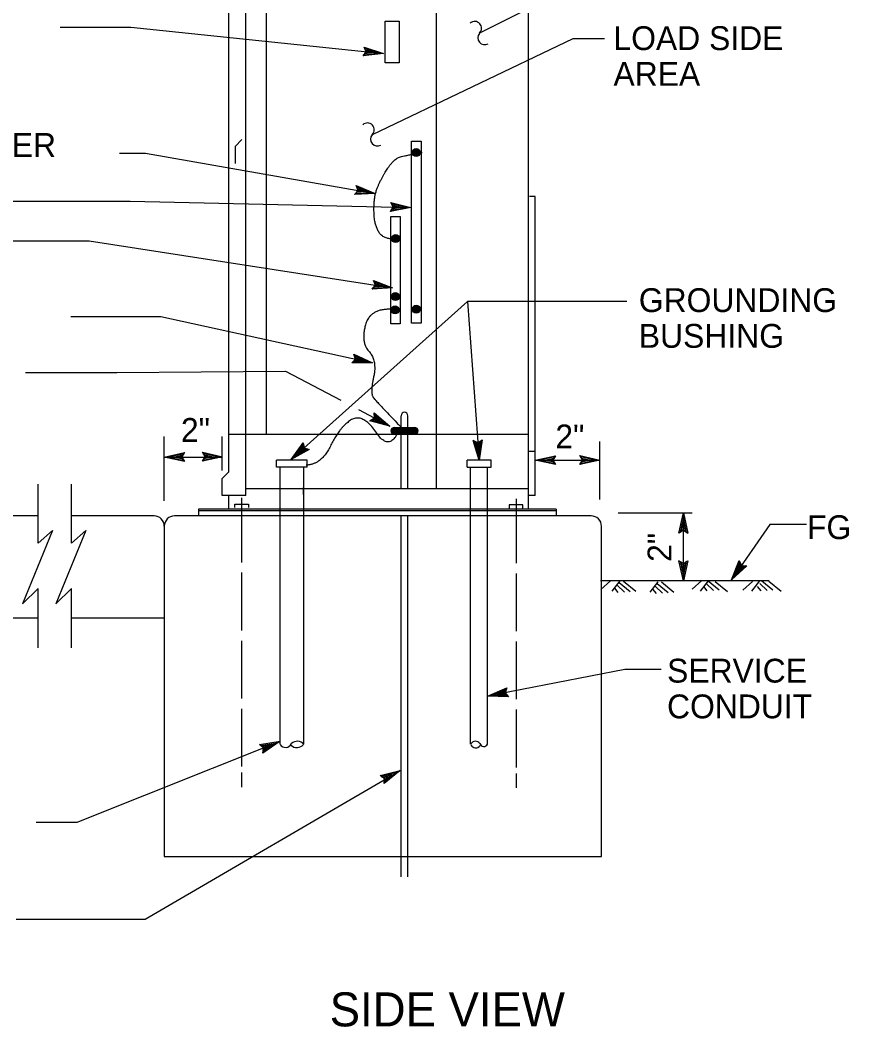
# Model space of a CAD drawing. Extents: x -893 to 867, y -474 to 712.
# Drawn here: x -466.6 to -223.2, y 103.8 to 399.6 of the extents above; entities that cross this region are included whole.
import ezdxf

# ---------------------------------------------------------------- set-up
doc = ezdxf.new("R2010")
doc.units = 0
doc.layers.add('es_CELL-anno', color=7, linetype='Continuous')
doc.layers.add('es_DETAIL', color=7, linetype='Continuous')

msp = doc.modelspace()

# ---------------------------------------------------------------- linework, layer by layer
at = {"layer": 'es_CELL-anno'}
for p, q in [((-335.19, 316.92), (-331.78, 270.3)), ((-424.28, 258.38), (-424.28, 277.31)), ((-407.28, 267.28), (-407.28, 277.31)), ((-296.28, 258.75), (-296.28, 275.78)), ((-424.28, 271.25), (-407.14, 271.25)), ((-315.28, 270.35), (-296.28, 270.35)), ((-461.32, 245.93), (-461.32, 263.32)), ((-451.54, 245.93), (-451.54, 263.32)), ((-290.9, 254.85), (-269.16, 254.85)), ((-271.79, 234.86), (-271.79, 254.85)), ((-257.63, 235.14), (-255.35, 240.85)), ((-256.85, 236.29), (-255.18, 240.45)), ((-256.07, 237.42), (-255, 240.11)), ((-255.35, 240.85), (-255.35, 240.85)), ((-255.35, 240.85), (-254.7, 239.44)), ((-255.29, 238.56), (-254.83, 239.71)), ((-253.14, 239.34), (-257.63, 235.14)), ((-253.56, 239.37), (-256.85, 236.28)), ((-253.99, 239.37), (-256.07, 237.42)), ((-254.37, 239.42), (-255.29, 238.56)), ((-254.7, 239.44), (-253.14, 239.34)), ((-253.14, 239.34), (-253.14, 239.34)), ((-257.63, 235.14), (-257.63, 235.14)), ((-461.32, 215.18), (-461.32, 232.67)), ((-451.54, 215.18), (-451.54, 232.67)), ((-329.28, 200.97), (-323.65, 203.44)), ((-323.42, 201.13), (-327.93, 201.24)), ((-327.92, 201.25), (-323.81, 203.04)), ((-326.57, 201.51), (-323.92, 202.67)), ((-323.72, 201.43), (-326.57, 201.51)), ((-325.22, 201.77), (-324.08, 202.27)), ((-323.96, 201.74), (-325.22, 201.77)), ((-323.65, 203.44), (-324.18, 201.98)), ((-324.18, 201.98), (-323.14, 200.82)), ((-323.65, 203.44), (-323.65, 203.44)), ((-323.14, 200.82), (-329.28, 200.97)), ((-329.28, 200.97), (-329.28, 200.97)), ((-323.14, 200.82), (-323.14, 200.82)), ((-396.35, 186.77), (-390.28, 187.74)), ((-395.11, 185.82), (-396.35, 186.77)), ((-396.35, 186.77), (-396.35, 186.77)), ((-396.02, 186.52), (-391.57, 187.23)), ((-395.67, 186.27), (-392.85, 186.72)), ((-390.28, 187.74), (-395.37, 184.29)), ((-391.57, 187.22), (-395.28, 184.71)), ((-392.85, 186.72), (-395.24, 185.09)), ((-390.28, 187.74), (-390.28, 187.74)), ((-395.38, 186.01), (-394.13, 186.21)), ((-395.37, 184.29), (-395.11, 185.82)), ((-395.37, 184.29), (-395.37, 184.29)), ((-394.13, 186.21), (-395.16, 185.51)), ((-429.93, 135.45), (-355.02, 179.18)), ((-467.8, 135.45), (-429.93, 135.45))]:
    msp.add_line(p, q, dxfattribs=at)
for points in [[(-294.97, 409.63), (-304.22, 409.63), (-331.71, 395.78)], [(-454.92, 397.6), (-434.16, 397.6), (-359.86, 389.81)], [(-294.97, 394.14), (-304.22, 394.14), (-363.24, 365.98)], [(-437.41, 360.55), (-429.84, 360.55), (-362.32, 348.69)], [(-469.33, 346.44), (-434.35, 346.44), (-351.89, 344.59)], [(-473.77, 334.83), (-446.32, 334.83), (-357.2, 320.93)], [(-288.44, 316.92), (-335.19, 316.92), (-386.99, 270.5)], [(-451.72, 312.6), (-425.33, 312.6), (-363.14, 298.97)], [(-465.04, 296.1), (-438.23, 296.1), (-388.72, 296.51), (-372.44, 287.94)], [(-367.26, 285.21), (-358.02, 280.35)], [(-235.61, 251.44), (-246.37, 251.44), (-257.63, 235.14)], [(-461.32, 245.93), (-457.1, 249.7), (-465.9, 228.08), (-461.32, 232.67)], [(-451.54, 245.93), (-447.32, 249.7), (-456.12, 228.08), (-451.54, 232.67)], [(-278.26, 208.82), (-289.02, 208.82), (-329.28, 200.97)], [(-461.91, 163.93), (-449.87, 163.93), (-390.28, 187.74)]]:
    msp.add_lwpolyline(points, dxfattribs=at)
for points in [[(-365.59, 391.74), (-359.86, 389.81), (-365.87, 389.12), (-365.62, 389.45), (-361.22, 389.95), (-365.42, 391.37), (-365.25, 391), (-362.56, 390.09), (-365.38, 389.77), (-365.13, 390.1), (-363.91, 390.24), (-365.08, 390.63), (-364.95, 390.34), (-365.87, 389.12), (-364.95, 390.34)], [(-367.91, 351.01), (-362.32, 348.69), (-368.36, 348.42), (-368.1, 348.73), (-363.67, 348.92), (-367.76, 350.63), (-367.62, 350.25), (-365, 349.16), (-367.83, 349.03), (-367.56, 349.34), (-366.34, 349.4), (-367.47, 349.87), (-367.36, 349.57), (-368.36, 348.42), (-367.36, 349.57)], [(-357.76, 346.05), (-351.89, 344.59), (-357.82, 343.42), (-357.6, 343.76), (-353.25, 344.62), (-357.56, 345.69), (-357.36, 345.34), (-354.6, 344.66), (-357.38, 344.11), (-357.17, 344.45), (-355.96, 344.69), (-357.16, 344.98), (-357, 344.71), (-357.82, 343.42), (-357, 344.71)], [(-362.83, 323.15), (-357.2, 320.93), (-363.24, 320.55), (-362.98, 320.86), (-358.55, 321.14), (-362.68, 322.77), (-362.53, 322.39), (-359.89, 321.36), (-362.72, 321.18), (-362.45, 321.49), (-361.23, 321.57), (-362.38, 322.02), (-362.26, 321.72), (-363.24, 320.55), (-362.26, 321.72)], [(-368.63, 301.52), (-363.14, 298.97), (-369.19, 298.95), (-368.91, 299.25), (-364.48, 299.26), (-368.5, 301.13), (-368.37, 300.75), (-365.79, 299.55), (-368.63, 299.54), (-368.35, 299.84), (-367.12, 299.84), (-368.24, 300.36), (-368.14, 300.06), (-369.19, 298.95), (-368.14, 300.06)], [(-362.63, 284.26), (-358.02, 280.35), (-363.86, 281.94), (-363.51, 282.15), (-359.24, 280.98), (-362.61, 283.86), (-362.59, 283.45), (-360.43, 281.61), (-363.16, 282.36), (-362.81, 282.57), (-361.63, 282.25), (-362.57, 283.05), (-362.55, 282.73), (-363.86, 281.94), (-362.55, 282.73)], [(-381.71, 273.46), (-386.99, 270.5), (-383.46, 275.42), (-383.38, 275.02), (-385.97, 271.42), (-382.1, 273.58), (-382.48, 273.7), (-384.96, 272.32), (-383.31, 274.62), (-383.23, 274.22), (-383.95, 273.22), (-382.87, 273.82), (-383.17, 273.92), (-383.46, 275.42), (-383.17, 273.92)], [(-330.9, 276.29), (-331.78, 270.3), (-333.52, 276.1), (-333.16, 275.91), (-331.89, 271.67), (-331.23, 276.05), (-331.56, 275.82), (-331.98, 273.01), (-332.79, 275.73), (-332.43, 275.55), (-332.08, 274.37), (-331.9, 275.59), (-332.16, 275.41), (-333.52, 276.1), (-332.16, 275.41)], [(-418.38, 269.93), (-424.28, 271.25), (-418.38, 272.56), (-418.59, 272.21), (-422.91, 271.25), (-418.59, 270.28), (-418.79, 270.63), (-421.56, 271.25), (-418.8, 271.86), (-419.01, 271.51), (-420.2, 271.25), (-419, 270.98), (-419.17, 271.25), (-418.38, 272.56), (-419.17, 271.25)], [(-413.1, 272.67), (-407.19, 271.35), (-413.1, 270.04), (-412.89, 270.39), (-408.56, 271.34), (-412.89, 272.32), (-412.68, 271.97), (-409.91, 271.35), (-412.68, 270.73), (-412.47, 271.08), (-411.27, 271.35), (-412.47, 271.62), (-412.31, 271.35), (-413.1, 270.04), (-412.31, 271.35)], [(-309.38, 269.03), (-315.28, 270.35), (-309.38, 271.66), (-309.59, 271.31), (-313.91, 270.36), (-309.59, 269.38), (-309.8, 269.73), (-312.56, 270.35), (-309.8, 270.96), (-310.01, 270.61), (-311.2, 270.35), (-310, 270.08), (-310.17, 270.35), (-309.38, 271.66), (-310.17, 270.35)], [(-302.19, 271.67), (-296.28, 270.35), (-302.19, 269.04), (-301.98, 269.39), (-297.65, 270.35), (-301.98, 271.32), (-301.77, 270.97), (-299, 270.35), (-301.77, 269.74), (-301.56, 270.09), (-300.36, 270.36), (-301.56, 270.62), (-301.4, 270.35), (-302.19, 269.04), (-301.4, 270.35)], [(-273.11, 248.94), (-271.79, 254.85), (-270.48, 248.94), (-270.83, 249.15), (-271.79, 253.48), (-272.76, 249.15), (-272.41, 249.36), (-271.79, 252.13), (-271.18, 249.36), (-271.53, 249.57), (-271.79, 250.77), (-272.06, 249.57), (-271.79, 249.73), (-270.48, 248.94), (-271.79, 249.73)], [(-270.47, 240.76), (-271.79, 234.86), (-273.1, 240.76), (-272.75, 240.55), (-271.79, 236.22), (-270.82, 240.55), (-271.17, 240.34), (-271.79, 237.57), (-272.4, 240.34), (-272.05, 240.13), (-271.79, 238.93), (-271.52, 240.13), (-271.79, 239.97), (-273.1, 240.76), (-271.79, 239.97)], [(-360.88, 177.66), (-355.02, 179.18), (-359.68, 175.32), (-359.65, 175.73), (-356.24, 178.55), (-360.53, 177.44), (-360.19, 177.23), (-357.44, 177.94), (-359.62, 176.13), (-359.6, 176.54), (-358.65, 177.32), (-359.84, 177.01), (-359.58, 176.84), (-359.68, 175.32), (-359.58, 176.84)]]:
    msp.add_lwpolyline(points, close=True, dxfattribs=at)
for centre, start, end in [((-333.07, 397.25), 312.878, 131.7854), ((-330.17, 394.42), 138.3406, 300.5787), ((-364.61, 367.42), 313.5791, 132.4866), ((-361.69, 364.63), 139.0417, 301.2799)]:
    msp.add_arc(centre, 2, start, end, dxfattribs=at)
at = {"layer": 'es_DETAIL'}
for p, q in [((-400.28, 266.84), (-400.28, 566.84)), ((-344.28, 277.84), (-344.28, 566.84)), ((-317.28, 266.84), (-317.28, 566.84)), ((-394.28, 277.84), (-394.28, 515.06)), ((-405.28, 277.84), (-405.28, 408.94)), ((-401.49, 364.55), (-403.49, 362.55)), ((-403.49, 362.55), (-403.49, 357.55)), ((-315.28, 347.84), (-317.02, 347.84)), ((-315.28, 272.84), (-315.28, 347.84)), ((-405.28, 266.96), (-405.28, 291.14)), ((-400.28, 259.96), (-400.28, 291.14)), ((-344.28, 261.96), (-344.28, 291.14)), ((-317.28, 255.96), (-317.28, 291.14)), ((-315.28, 259.96), (-315.28, 291.14)), ((-354.71, 262), (-354.71, 283.4)), ((-352.71, 261.94), (-352.71, 283.4)), ((-357.57, 279.1), (-349.83, 279.1)), ((-357.56, 278.95), (-349.8, 278.95)), ((-357.54, 278.77), (-349.77, 278.77)), ((-357.53, 278.62), (-349.83, 278.62)), ((-357.51, 279.28), (-349.84, 279.28)), ((-357.41, 279.43), (-350.01, 279.43)), ((-357.36, 278.43), (-349.95, 278.43)), ((-357.32, 279.58), (-350.04, 279.58)), ((-357.23, 278.25), (-350.16, 278.25)), ((-357.12, 279.7), (-350.25, 279.7)), ((-356.96, 279.79), (-350.37, 279.79)), ((-356.96, 278.1), (-350.4, 278.1)), ((-356.68, 279.94), (-350.73, 279.94)), ((-317.28, 277.84), (-405.28, 277.84)), ((-356.73, 277.94), (-350.73, 277.94)), ((-315.28, 272.84), (-317.28, 272.84)), ((-382.28, 270.3), (-391.28, 270.3)), ((-391.28, 268.3), (-391.28, 270.3)), ((-382.28, 268.3), (-382.28, 270.3)), ((-328.28, 270.3), (-335.28, 270.3)), ((-335.28, 268.28), (-335.28, 270.3)), ((-328.28, 268.24), (-328.28, 270.3)), ((-407.28, 264.96), (-405.28, 266.96)), ((-382.28, 268.3), (-391.28, 268.3)), ((-390.28, 262.31), (-390.28, 268.3)), ((-383.28, 262.29), (-383.28, 268.3)), ((-335.28, 268.28), (-328.28, 268.31)), ((-334.28, 186.86), (-334.28, 268.3)), ((-329.28, 186.89), (-329.28, 268.3)), ((-407.28, 259.96), (-407.28, 264.96)), ((-317.28, 261.96), (-400.28, 261.96)), ((-390.28, 260.3), (-390.28, 262.3)), ((-383.34, 260.3), (-383.34, 262.3)), ((-383.28, 260.3), (-383.28, 262.3)), ((-400.28, 259.96), (-407.28, 259.96)), ((-405.28, 255.96), (-405.28, 259.96)), ((-403.53, 256.41), (-403.53, 257.42)), ((-403.53, 257.42), (-399.53, 257.42)), ((-401.58, 259.23), (-401.58, 240.29)), ((-399.53, 257.42), (-399.53, 256.41)), ((-390.28, 186.86), (-390.28, 260.3)), ((-383.28, 186.89), (-383.28, 260.3)), ((-320.88, 259.01), (-320.88, 240.07)), ((-315.28, 259.96), (-317.28, 259.96)), ((-309.13, 255.96), (-414.28, 255.96)), ((-414.28, 255.96), (-414.28, 253.96)), ((-309.13, 255.46), (-414.28, 255.46)), ((-318.93, 257.2), (-322.93, 257.2)), ((-322.93, 257.2), (-322.93, 256.19)), ((-318.93, 256.19), (-318.93, 257.2)), ((-309.13, 255.96), (-309.13, 253.96)), ((-461.37, 253.96), (-483.72, 253.96)), ((-427.28, 253.96), (-451.59, 253.96)), ((-298.84, 253.96), (-421.28, 253.96)), ((-354.71, 147.9), (-354.71, 254)), ((-352.71, 147.9), (-352.71, 253.88)), ((-424.28, 250.96), (-424.28, 153.91)), ((-295.84, 153.91), (-295.84, 250.96)), ((-401.58, 237.29), (-401.58, 220.29)), ((-320.88, 237.07), (-320.88, 220.07)), ((-293.15, 234.86), (-296, 232.32)), ((-290.45, 234.84), (-292.8, 231.85)), ((-290.68, 234.39), (-287.46, 231.74)), ((-289.35, 234.83), (-285.75, 231.86)), ((-279.25, 234.56), (-281.6, 231.57)), ((-279.48, 234.11), (-276.26, 231.46)), ((-278.16, 234.55), (-274.55, 231.58)), ((-266.37, 234.98), (-269.22, 232.44)), ((-264.54, 234.84), (-266.89, 231.84)), ((-265.11, 234.06), (-262.91, 232.06)), ((-264.52, 234.89), (-261.3, 232.24)), ((-262.44, 234.7), (-258.84, 231.73)), ((-251.45, 234.73), (-254.3, 232.19)), ((-249.37, 234.84), (-251.72, 231.84)), ((-249.32, 234.06), (-247.12, 232.06)), ((-248.73, 234.89), (-245.51, 232.24)), ((-246.65, 234.82), (-243.05, 231.86)), ((-292.05, 232.71), (-291.02, 231.45)), ((-291.27, 233.57), (-289.07, 231.57)), ((-280.85, 232.43), (-279.82, 231.17)), ((-280.07, 233.28), (-277.87, 231.29)), ((-265.89, 233.2), (-264.86, 231.94)), ((-250.1, 233.2), (-249.07, 231.94)), ((-461.37, 223.96), (-486.72, 223.96)), ((-424.28, 223.96), (-451.59, 223.96)), ((-401.58, 217.29), (-401.58, 200.29)), ((-320.88, 217.07), (-320.88, 200.07)), ((-401.58, 197.29), (-401.58, 180.29)), ((-320.88, 197.07), (-320.88, 180.07)), ((-401.58, 178.53), (-401.58, 174.29)), ((-320.88, 178.31), (-320.88, 174.07)), ((-424.28, 153.91), (-295.84, 153.91))]:
    msp.add_line(p, q, dxfattribs=at)
for points in [[(-359.37, 399.36), (-355.29, 399.36), (-355.29, 387.12), (-359.37, 387.12)], [(-351.69, 364.03), (-348.86, 364.03), (-348.86, 310.58), (-351.69, 310.58)], [(-357.77, 341.96), (-354.94, 341.96), (-354.94, 310.38), (-357.77, 310.38)]]:
    msp.add_lwpolyline(points, close=True, dxfattribs=at)
msp.add_lwpolyline([(-246.58, 234.86), (-296.14, 234.86)], dxfattribs=at)
for centre, radius in [((-350.28, 360.71), 1.17), ((-350.28, 360.71), 1.03), ((-350.28, 360.71), 0.891), ((-350.28, 360.71), 0.75), ((-350.28, 360.71), 0.609), ((-350.28, 360.71), 0.469), ((-350.28, 360.71), 0.328), ((-350.28, 360.71), 0.141), ((-356.33, 335.46), 1.17), ((-356.33, 335.46), 1.03), ((-356.33, 335.46), 0.891), ((-356.33, 335.46), 0.75), ((-356.33, 335.46), 0.609), ((-356.33, 335.46), 0.469), ((-356.33, 335.46), 0.328), ((-356.33, 335.46), 0.141), ((-356.39, 318.4), 1.17), ((-356.39, 318.4), 1.03), ((-356.39, 318.4), 0.891), ((-356.39, 318.4), 0.75), ((-356.39, 318.4), 0.609), ((-356.39, 318.4), 0.469), ((-356.39, 318.4), 0.328), ((-356.39, 318.4), 0.141), ((-356.47, 314.48), 1.17), ((-356.47, 314.48), 1.03), ((-356.47, 314.48), 0.891), ((-356.47, 314.48), 0.75), ((-356.47, 314.48), 0.609), ((-356.47, 314.48), 0.469), ((-356.47, 314.48), 0.328), ((-356.47, 314.48), 0.141), ((-350.27, 314.7), 1.17), ((-350.27, 314.7), 1.03), ((-350.27, 314.7), 0.891), ((-350.27, 314.7), 0.75), ((-350.27, 314.7), 0.609), ((-350.27, 314.7), 0.469), ((-350.27, 314.7), 0.328), ((-350.27, 314.7), 0.141)]:
    msp.add_circle(centre, radius, dxfattribs=at)
for centre, radius, start, end in [((-353.71, 283.4), 1, 0, 180), ((-356.68, 278.94), 1, 90, 270), ((-350.73, 278.94), 1, 270, 90), ((-427.28, 250.96), 3, 0, 90), ((-421.28, 250.96), 3, 90, 180), ((-298.84, 250.96), 3, 0, 90), ((-388.65, 187.81), 1.88, 211.7322, 336.5994), ((-385.35, 188.44), 2.54, 227.3554, 320.1924), ((-385.2, 185.2), 2.54, 39.8076, 132.6446), ((-332.86, 186.13), 1.61, 37.0713, 152.2393), ((-332.78, 187.43), 1.61, 207.7607, 322.9287), ((-330.39, 187.46), 1.24, 196.7174, 332.2821)]:
    msp.add_arc(centre, radius, start, end, dxfattribs=at)
for points in [[(-355.94, 335.22), (-360.01, 335.22), (-362.45, 339.41), (-362.8, 345.23), (-362.1, 349.88), (-359.08, 355.58), (-356.87, 358.49), (-354.54, 359.76), (-348.49, 360.7)], [(-355.64, 314.53), (-363.55, 315.54), (-366.66, 305.1), (-361.73, 299.61), (-363.83, 290.02), (-361.95, 287.51), (-353.78, 279.03)], [(-355.16, 279.42), (-358.06, 272.57), (-365.93, 284.25), (-372.75, 280.15), (-378.09, 269.01), (-382.57, 268.88)]]:
    msp.add_open_spline(points, degree=2, dxfattribs=at)

# ---------------------------------------------------------------- texts
at = {"layer": 'es_CELL-anno'}
for s, height, p in [('LOAD SIDE', 7, (-292.32, 390.84)), ('AREA', 7, (-292.32, 380.34)), ('MAIN BONDING JUMPER', 7, (-566.88, 359.46)), ('GROUNDING', 7, (-284.87, 313.86)), ('BUSHING', 7, (-284.87, 303.36)), ('2"', 7, (-419.39, 275.72)), ('2"', 7, (-309.39, 273.8)), ('FG', 7, (-235.46, 247.14)), ('SERVICE', 7, (-276.57, 204.99)), ('CONDUIT', 7, (-276.57, 194.49)), ('SIDE VIEW', 10, (-375.69, 103.97))]:
    msp.add_text(s, height=height, dxfattribs=at).set_placement(p)
msp.add_text('2"', height=7, rotation=90, dxfattribs=at).set_placement((-275.29, 240.45))

doc.saveas('drawing.dxf')
